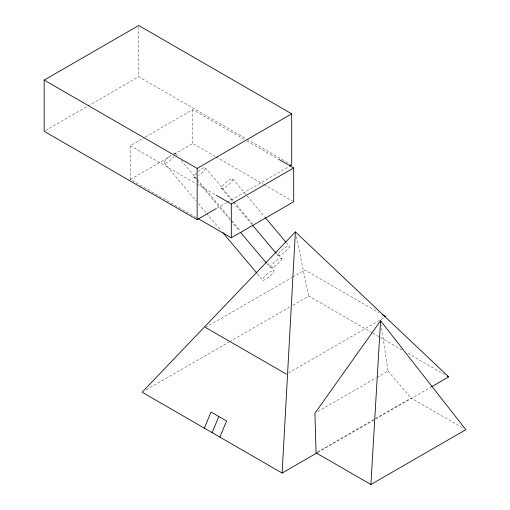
<?xml version="1.0" encoding="UTF-8"?>
<svg xmlns="http://www.w3.org/2000/svg" width="510" height="510" viewBox="0 0 510 510"><rect width="100%" height="100%" fill="white"/><g stroke="black" fill="none" stroke-linecap="round" stroke-linejoin="round"><path stroke-width="0.38" stroke-dasharray="2.55 1.91" d="M275.547 251.22L281.686 258.513A7.382 1.772 -40.1 0 0 272.646 263.734A7.382 1.772 -40.1 0 0 273.5 266.998L273.519 266.972M45.53 130.515L87.325 106.386M88.007 105.991L138.714 76.717L246.215 138.784M196.273 217.553L130.331 179.482L130.331 145.681L144.732 137.362M145.42 136.967L192.735 109.65L246.317 140.582M130.331 179.482L171.481 155.728M174.222 154.141L192.735 143.45L215.405 156.538M217.018 208.163L226.612 202.623M227.294 202.228L288.96 166.623M205.479 327.426L291.918 277.523M292.6 277.128L304.948 270L379.013 312.757M146.236 389.831L228.831 342.146M229.519 341.751L290.088 306.778M292.842 305.19L308.677 296.049L372.128 332.679M288.462 372.957L384.502 317.513M317.679 411.627L376.291 377.789M376.979 377.387L388.014 371.019L381.263 325.495M317.456 452.058L411.022 398.036L463.788 428.496M317.902 452.383L375.035 419.398M375.717 419.003L430.784 387.211M246.904 139.179L291.012 164.647M246.999 140.977L277.912 158.827M216.093 156.933L263.485 184.301M264.174 184.697L292.338 200.953M130.331 145.681L196.273 183.747M196.962 184.148L215.507 194.852M372.816 333.081L379.714 337.059M380.403 337.461L402.473 350.204M407.987 353.385L444.541 374.493M388.014 371.019L411.022 398.036M232.885 179.112A7.382 1.772 -40.1 0 1 224.7 187.591A7.382 1.772 -40.1 0 1 223.845 184.327A7.382 1.772 -40.1 0 1 232.885 179.112L264.932 217.209M286.295 242.607L289.349 246.234A7.382 1.772 -40.1 0 1 281.163 254.719A7.382 1.772 -40.1 0 1 280.309 251.455A7.382 1.772 -40.1 0 1 289.349 246.234M205.46 167.898L233.599 201.348M234.109 201.954L252.526 223.852M221.404 188.247L232.592 201.552M233.102 202.151L251.921 224.527M276.337 253.553L277.867 255.37M175.567 153.701L177.11 155.531M181.209 160.408L196.599 178.698M197.109 179.31L229.933 218.331M231.986 220.773L240.191 230.526M267.89 263.453L274.042 270.772A7.382 1.772 -40.1 0 1 265.857 279.25A7.382 1.772 -40.1 0 1 265.002 275.986A7.382 1.772 -40.1 0 1 274.042 270.772M193.978 177.034L196.535 180.075M197.051 180.68L230.303 220.212M230.813 220.824L239.509 231.157M266.622 263.396L270.204 267.648M164.086 162.837L196.401 201.246M198.447 203.688L206.142 212.836M206.658 213.441L220.505 229.908M257.429 273.806L262.561 279.907M296.355 236.538L308.677 296.049M192.735 109.65L192.735 143.45M138.714 27.075L138.714 76.717M281.686 258.513A7.382 1.772 -40.1 0 1 273.5 266.998M198.237 171.405A7.382 1.772 -40.1 0 1 205.479 167.988A7.382 1.772 -40.1 0 1 198.715 175.472M196.012 177.027A7.382 1.772 -40.1 0 1 196.42 173.119M173.54 153.708A7.382 1.772 -40.1 0 1 175.504 154.345M174.235 156.372A7.382 1.772 -40.1 0 1 164.411 163.168A7.382 1.772 -40.1 0 1 170.837 155.263"/><path stroke-width="0.76" d="M295.392 231.903L142.105 392.215L282.113 473.05L295.392 231.903L448.679 376.877L431.473 386.816M370.897 484.5L380.568 320.784L465.84 429.688L370.897 484.5L316.079 452.848L314.919 413.215L380.568 320.784L380.798 322.352M204.351 428.151L211.044 412.035L226.574 420.999L219.88 437.121M212.128 432.646L218.796 416.511M216.329 208.558L197.147 219.631L44.16 131.306L44.16 80.089L138.714 25.5L291.701 113.826L291.701 165.042L289.642 166.228M44.16 80.089L197.147 168.415L291.701 113.826M216.195 195.247L231.304 203.974L293.709 167.943L293.709 201.75L231.304 237.775L198.333 218.739M282.113 473.05L317.214 452.778M278.6 159.222L293.709 167.943M382.443 314.74L385.872 316.723M447.302 376.087L448.679 376.877M205.479 327.426L286.403 374.149M265.442 217.815L285.785 242.001M252.431 225.133L275.827 252.947M240.535 232.375L266.112 262.784M222.558 232.343L256.919 273.194M231.304 203.974L231.304 237.775M197.147 168.415L197.147 219.631"/></g></svg>
